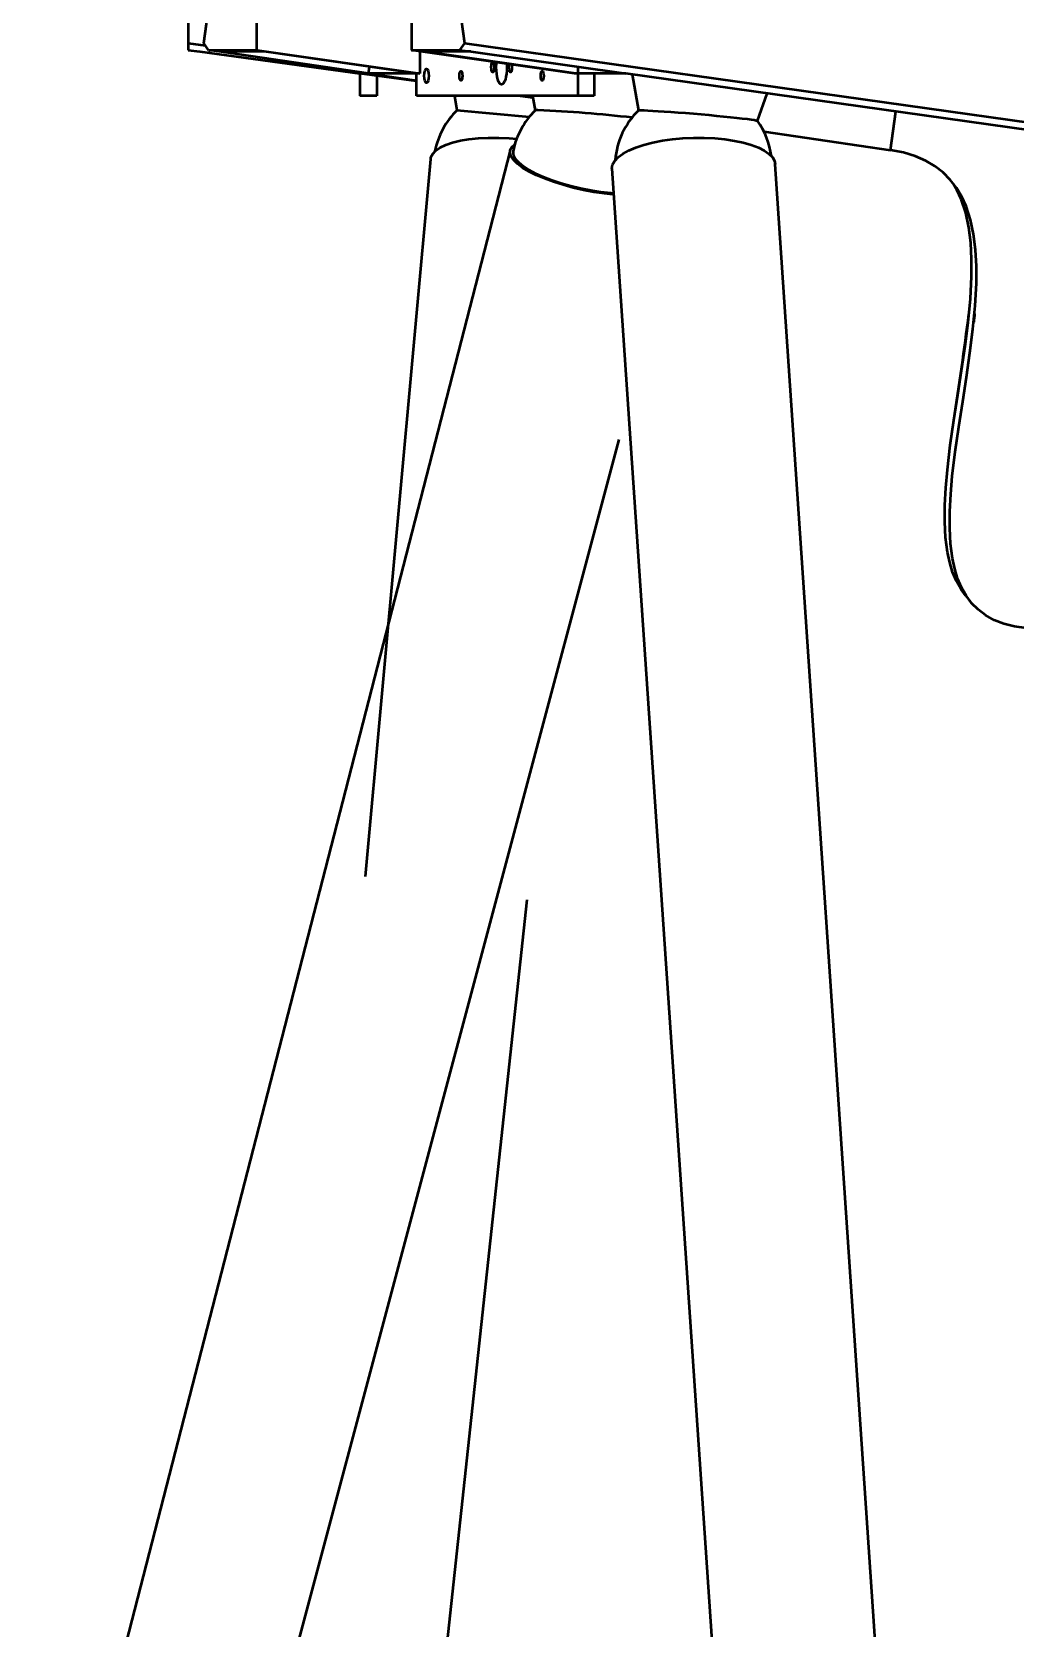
# Model space of a CAD drawing. Header units: inches. Extents: x 0 to 1408, y 0 to 1088.
# Drawn here: x 766.68 to 793.77, y 248.42 to 292.4 of the extents above; entities that cross this region are included whole.
import ezdxf

# ---------------------------------------------------------------- set-up
doc = ezdxf.new("R2010")
doc.units = ezdxf.units.IN
doc.header["$LTSCALE"] = 32
doc.header["$MEASUREMENT"] = 0
doc.linetypes.add('CENTER2', pattern=[1.125, 0.75, -0.125, 0.125, -0.125])
doc.layers.add('AM_0', color=7, linetype='Continuous', lineweight=50)
doc.layers.add('AM_6', color=140, linetype='Continuous', lineweight=35)

# ---------------------------------------------------------------- blocks, each defined once
blk = doc.blocks.new('A$C9d734190')
at = {"layer": 'AM_0'}
for p, q in [((-177.701, 68.332), (-177.701, 62.62)), ((-177.276, 62.62), (-176.482, 68.332)), ((-170.886, 68.332), (-170.093, 62.62)), ((-175.813, 62.426), (-175.813, 67.741)), ((-171.555, 67.741), (-171.555, 62.426)), ((-177.701, 62.62), (-177.701, 62.426)), ((-177.701, 62.62), (-177.231, 62.556)), ((-177.142, 62.426), (-177.276, 62.62)), ((-170.093, 62.62), (-170.226, 62.426)), ((-170.093, 62.62), (-150.539, 59.864)), ((-177.701, 62.426), (-177.386, 62.383)), ((-177.386, 62.383), (-172.976, 61.78)), ((-177.142, 62.426), (-175.813, 62.426)), ((-176.849, 62.383), (-177.142, 62.426)), ((-175.611, 62.383), (-176.849, 62.383)), ((-172.739, 61.78), (-176.849, 62.383)), ((-175.813, 62.426), (-171.32, 61.78)), ((-171.417, 61.78), (-175.611, 62.383)), ((-171.555, 62.426), (-170.226, 62.426)), ((-167.062, 61.78), (-171.555, 62.426)), ((-171.32, 62.392), (-171.32, 61.78)), ((-169.92, 62.383), (-171.158, 62.383)), ((-171.158, 62.383), (-166.965, 61.78)), ((-170.226, 62.426), (-169.92, 62.383)), ((-169.92, 62.383), (-165.643, 61.78)), ((-171.417, 61.567), (-172.976, 61.78)), ((-172.976, 61.78), (-172.976, 61.166)), ((-172.739, 61.78), (-172.713, 61.967)), ((-171.417, 61.78), (-172.739, 61.78)), ((-172.739, 61.78), (-171.417, 61.586)), ((-172.504, 61.716), (-172.504, 61.166)), ((-171.417, 61.166), (-171.417, 61.78)), ((-171.32, 61.78), (-171.417, 61.78)), ((-166.965, 61.78), (-167.062, 61.78)), ((-166.965, 61.967), (-166.965, 61.78)), ((-165.643, 61.78), (-166.965, 61.78)), ((-166.965, 61.78), (-166.965, 61.166)), ((-166.515, 61.78), (-166.515, 61.166)), ((-150.672, 59.67), (-165.643, 61.78)), ((-165.469, 61.756), (-165.302, 60.762)), ((-172.504, 61.166), (-172.976, 61.166)), ((-166.965, 61.166), (-171.417, 61.166)), ((-170.364, 61.166), (-170.298, 60.768)), ((-168.554, 61.166), (-168.208, 61.116)), ((-168.217, 61.166), (-168.148, 60.762)), ((-166.515, 61.166), (-166.965, 61.166)), ((-162.02, 60.478), (-161.753, 61.232)), ((-170.298, 60.768), (-168.299, 60.587)), ((-158.354, 59.67), (-158.207, 60.732)), ((-161.845, 60.182), (-158.354, 59.67)), ((-168.835, 59.659), (-182.008, 8.479)), ((-171.026, 59.423), (-172.825, 39.66)), ((-166.031, 59.16), (-162.56, 7.979)), ((-161.54, 59.313), (-161.536, 59.278)), ((-158.062, 8.098), (-161.533, 59.279)), ((-177.595, 7.598), (-165.834, 51.701)), ((-156.288, 47.396), (-156.151, 47.227)), ((-171.724, 7.834), (-168.365, 39.014))]:
    blk.add_line(p, q, dxfattribs=at)
at = {"layer": 'AM_0', "flags": 128}
for points in [[(-169.27, 61.954), (-169.273, 61.901), (-169.283, 61.856), (-169.296, 61.826), (-169.313, 61.816), (-169.329, 61.826), (-169.343, 61.856), (-169.352, 61.901), (-169.355, 61.954), (-169.352, 62.006), (-169.343, 62.051), (-169.329, 62.081), (-169.313, 62.092), (-169.296, 62.081), (-169.283, 62.051), (-169.273, 62.006), (-169.27, 61.954)], [(-168.923, 61.954), (-168.926, 61.862), (-168.934, 61.773), (-168.948, 61.691), (-168.966, 61.62), (-168.988, 61.561), (-169.013, 61.517), (-169.041, 61.49), (-169.069, 61.481), (-169.098, 61.49), (-169.125, 61.517), (-169.15, 61.561), (-169.173, 61.62), (-169.191, 61.691), (-169.204, 61.773), (-169.212, 61.862), (-169.215, 61.954), (-169.212, 62.046), (-169.208, 62.089)], [(-168.926, 62.048), (-168.926, 62.046), (-168.923, 61.954)], [(-168.783, 61.954), (-168.787, 61.901), (-168.796, 61.856), (-168.81, 61.826), (-168.826, 61.816), (-168.842, 61.826), (-168.856, 61.856), (-168.865, 61.901), (-168.869, 61.954), (-168.865, 62.006), (-168.859, 62.039)], [(-168.791, 62.029), (-168.787, 62.006), (-168.783, 61.954)], [(-171.077, 61.718), (-171.081, 61.642), (-171.095, 61.578), (-171.114, 61.536), (-171.138, 61.521), (-171.161, 61.536), (-171.181, 61.578), (-171.194, 61.642), (-171.198, 61.718), (-171.194, 61.793), (-171.181, 61.857), (-171.161, 61.899), (-171.138, 61.914), (-171.114, 61.899), (-171.095, 61.857), (-171.081, 61.793), (-171.077, 61.718)], [(-170.148, 61.718), (-170.151, 61.667), (-170.16, 61.625), (-170.173, 61.597), (-170.189, 61.587), (-170.204, 61.597), (-170.217, 61.625), (-170.226, 61.667), (-170.229, 61.718), (-170.226, 61.768), (-170.217, 61.81), (-170.204, 61.838), (-170.189, 61.848), (-170.173, 61.838), (-170.16, 61.81), (-170.151, 61.768), (-170.148, 61.718)], [(-167.91, 61.718), (-167.913, 61.667), (-167.921, 61.625), (-167.935, 61.597), (-167.95, 61.587), (-167.966, 61.597), (-167.979, 61.625), (-167.987, 61.667), (-167.99, 61.718), (-167.987, 61.768), (-167.979, 61.81), (-167.966, 61.838), (-167.95, 61.848), (-167.935, 61.838), (-167.921, 61.81), (-167.913, 61.768), (-167.91, 61.718)], [(-168.067, 60.768), (-168.12, 60.767), (-168.146, 60.763), (-168.145, 60.762)], [(-165.299, 60.762), (-165.299, 60.763), (-165.274, 60.767), (-165.221, 60.768)], [(-165.221, 60.768), (-165.141, 60.767), (-165.036, 60.763), (-164.907, 60.757), (-164.757, 60.748), (-164.588, 60.738), (-164.404, 60.725), (-164.206, 60.71), (-164, 60.694), (-163.787, 60.676), (-163.573, 60.658), (-163.36, 60.639), (-163.152, 60.619), (-162.952, 60.6), (-162.765, 60.581), (-162.593, 60.562), (-162.44, 60.545), (-162.307, 60.528), (-162.198, 60.514), (-162.113, 60.501), (-162.055, 60.49), (-162.025, 60.481), (-162.024, 60.479)], [(-171.021, 59.423), (-171.016, 59.475), (-170.968, 59.57), (-170.883, 59.66), (-170.762, 59.742), (-170.607, 59.816), (-170.421, 59.879), (-170.206, 59.931), (-169.968, 59.97), (-169.709, 59.997), (-169.435, 60.011), (-169.149, 60.011), (-168.857, 59.997), (-168.65, 59.978)], [(-166.012, 58.451), (-166.237, 58.474), (-166.524, 58.516), (-166.814, 58.57), (-167.1, 58.635), (-167.377, 58.71), (-167.642, 58.794), (-167.89, 58.885), (-168.116, 58.982), (-168.317, 59.083), (-168.489, 59.186), (-168.629, 59.29), (-168.734, 59.392), (-168.804, 59.492), (-168.837, 59.587), (-168.831, 59.675), (-168.788, 59.756), (-168.708, 59.828), (-168.703, 59.83)], [(-166.03, 59.16), (-166.031, 59.168), (-166.012, 59.272), (-165.954, 59.374), (-165.859, 59.475), (-165.729, 59.57), (-165.565, 59.66), (-165.371, 59.742), (-165.15, 59.816), (-164.905, 59.879), (-164.641, 59.931), (-164.362, 59.97), (-164.074, 59.997), (-163.78, 60.011), (-163.486, 60.011), (-163.198, 59.997), (-162.919, 59.97), (-162.656, 59.93), (-162.411, 59.878), (-162.19, 59.815), (-161.996, 59.742), (-161.833, 59.659), (-161.703, 59.57), (-161.609, 59.474), (-161.551, 59.373), (-161.534, 59.278)], [(-166.013, 58.478), (-166.064, 58.482), (-166.336, 58.514), (-166.614, 58.558), (-166.892, 58.613), (-167.165, 58.679), (-167.429, 58.754), (-167.679, 58.836), (-167.912, 58.926), (-168.122, 59.02), (-168.307, 59.118), (-168.463, 59.218), (-168.588, 59.318), (-168.68, 59.415)], [(-154.604, 46.497), (-154.937, 46.544), (-155.236, 46.62), (-155.503, 46.724), (-155.738, 46.855), (-155.944, 47.012), (-156.122, 47.193), (-156.274, 47.397), (-156.401, 47.623), (-156.505, 47.869), (-156.586, 48.135), (-156.648, 48.418), (-156.701, 48.825), (-156.725, 49.259), (-156.722, 49.716), (-156.696, 50.194), (-156.652, 50.69), (-156.571, 51.36), (-156.473, 52.047), (-156.366, 52.745), (-156.263, 53.415), (-156.166, 54.082), (-156.084, 54.74), (-156.022, 55.383), (-155.989, 56.005), (-155.988, 56.475), (-156.013, 56.925), (-156.066, 57.352), (-156.153, 57.753), (-156.275, 58.126), (-156.394, 58.387), (-156.538, 58.629), (-156.707, 58.851), (-156.904, 59.05), (-157.13, 59.226), (-157.386, 59.377), (-157.675, 59.502), (-157.997, 59.601), (-158.354, 59.67)], [(-156.286, 47.397), (-156.413, 47.568), (-156.54, 47.794), (-156.643, 48.041), (-156.725, 48.307), (-156.786, 48.591), (-156.839, 48.998), (-156.862, 49.433), (-156.859, 49.891), (-156.833, 50.37), (-156.788, 50.866), (-156.707, 51.538), (-156.609, 52.227), (-156.501, 52.926), (-156.397, 53.597), (-156.3, 54.266), (-156.217, 54.925), (-156.155, 55.569), (-156.122, 56.192), (-156.12, 56.663), (-156.144, 57.114), (-156.198, 57.541), (-156.284, 57.944), (-156.407, 58.317), (-156.526, 58.579), (-156.616, 58.732)]]:
    blk.add_lwpolyline(points, dxfattribs=at)
at = {"layer": 'AM_0'}
for centre, radius, start, end in [((-168.785, 59.219), 2.165, 134.3184, 168.7721), ((-166.629, 59.219), 2.165, 134.5113, 168.7188), ((-169.625, 24.158), 36.644, 83.4884, 87.5641), ((-163.782, 59.219), 2.165, 134.5113, 175.3812), ((-163.782, 59.219), 2.165, 7.5885, 35.6117), ((-168.51, 59.59), 0.243, 167.6412, 225.823), ((-291.334, 72.75), 136.28, 351.34109, 352.58469), ((-132.749, 52.564), 23.434, 173.6472, 174.1942), ((-178.917, 57.829), 23.034, 352.8637, 353.3139)]:
    blk.add_arc(centre, radius, start, end, dxfattribs=at)

msp = doc.modelspace()

# ---------------------------------------------------------------- block references
at = {"layer": 'AM_6', "linetype": 'CENTER2'}
msp.add_blockref('A$C9d734190', (948.690018, 229.472002), dxfattribs=at)

doc.saveas('drawing.dxf')
